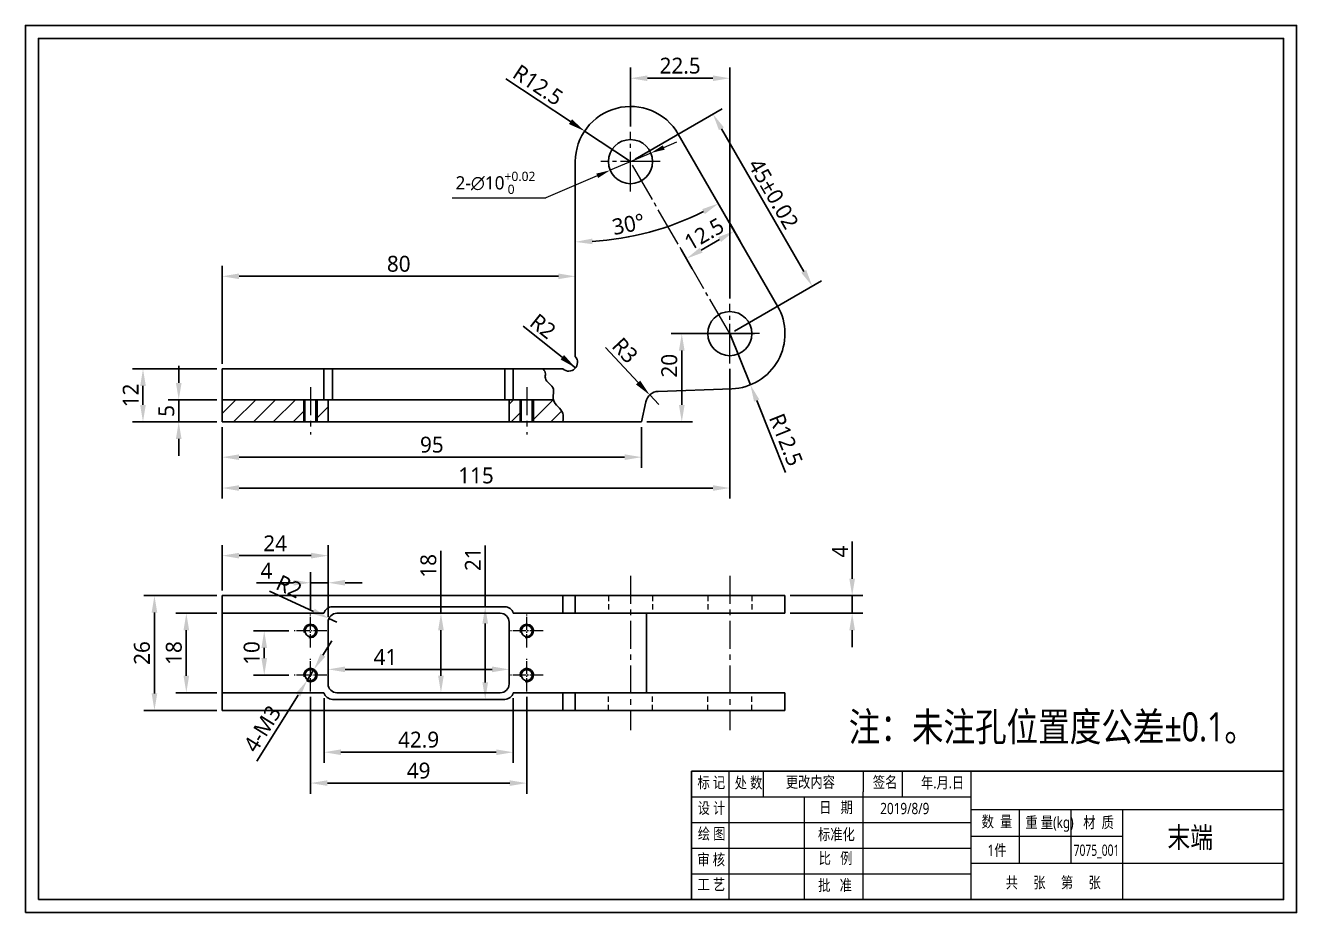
# Model space of a CAD drawing. Header units: millimetres. Extents: x -449 to 2916, y -1257 to 1632.
# Drawn here: x 2289.5 to 2577.4, y -1255.8 to -1054.8 of the extents above; entities that cross this region are included whole.
import ezdxf

# ---------------------------------------------------------------- set-up
doc = ezdxf.new("R2010")
doc.units = ezdxf.units.MM
doc.header["$PDSIZE"] = -1
for name, pattern in [('CENTERX2', [20.32, 12.7, -2.54, 2.54, -2.54]), ('DASHED', [19.05, 12.7, -6.35]), ('EB_DASHDOT', [39, 30, -3, 3, -3])]:
    doc.linetypes.add(name, pattern=pattern)
for name, color, linetype, lineweight in [('1', 5, 'Continuous', 9), ('3中心线层', 1, 'EB_DASHDOT', 0), ('细线层', 252, 'Continuous', 13)]:
    doc.layers.add(name, color=color, linetype=linetype, lineweight=lineweight)
doc.styles.add('wf', font='')
doc.styles.add('黑体', font='', dxfattribs={"width": 0.8})
doc.styles.get('wf').set_extended_font_data('Microsoft YaHei')
doc.styles.get('黑体').set_extended_font_data('Microsoft YaHei')
doc.dimstyles.new('wf1$3', dxfattribs={"dimtxt": 3, "dimasz": 3.2, "dimexe": 2, "dimexo": 1, "dimgap": 0.8, "dimtad": 1, "dimtoh": 1, "dimdec": 1, "dimdsep": 46, "dimtxsty": 'wf', "dimcen": 0, "dimclrd": 6, "dimclre": 6, "dimadec": 0, "dimazin": 0, "dimtm": 1e-09, "dimtfac": 0.7, "dimtdec": 1, "dimtmove": 0, "dimatfit": 3, "dimfxl": 0, "dimtolj": 1, "dimlwd": 13, "dimlwe": 13, "dimarcsym": 0})
doc.dimstyles.new('wf1.2', dxfattribs={"dimscale": 1.2, "dimtxt": 3, "dimasz": 3.2, "dimexe": 2, "dimexo": 1, "dimgap": 0.8, "dimtad": 1, "dimdec": 1, "dimdsep": 46, "dimtxsty": 'wf', "dimcen": 0, "dimclrd": 6, "dimclre": 6, "dimadec": 0, "dimazin": 0, "dimtm": 1e-09, "dimtfac": 0.7, "dimtdec": 1, "dimtmove": 0, "dimatfit": 3, "dimfxl": 0, "dimtolj": 1, "dimarcsym": 0})

# ---------------------------------------------------------------- blocks, each defined once
blk = doc.blocks.new('*D470')
at = {"color": 6, "lineweight": -2}
for p, q in [((2332.83, -1183.98), (2316.29, -1183.98)), ((2318.69, -1206.14), (2318.69, -1187.82)), ((2332.83, -1209.98), (2316.29, -1209.98))]:
    blk.add_line(p, q, dxfattribs=at)
at = {"color": 6}
for points in [[(2319.33, -1187.82), (2318.05, -1187.82), (2318.69, -1183.98)], [(2318.05, -1206.14), (2319.33, -1206.14), (2318.69, -1209.98)]]:
    blk.add_solid(points, dxfattribs=at)
at = {"layer": 'Defpoints', "color": 0}
for p in [(2318.69, -1183.98), (2334.03, -1183.98), (2334.03, -1209.98)]:
    blk.add_point(p, dxfattribs=at)
at = {"color": 0, "insert": (2315.87, -1196.98), "char_height": 3.6, "attachment_point": 5, "rotation": 90, "style": 'wf'}
blk.add_mtext('\\A1;26', dxfattribs=at)
blk = doc.blocks.new('*D471')
at = {"color": 6, "lineweight": -2}
for p, q in [((2324.19, -1135.79), (2324.19, -1131.95)), ((2332.83, -1139.63), (2321.79, -1139.63)), ((2324.19, -1144.63), (2324.19, -1139.63)), ((2332.83, -1144.63), (2321.79, -1144.63)), ((2324.19, -1148.47), (2324.19, -1152.31))]:
    blk.add_line(p, q, dxfattribs=at)
at = {"color": 6}
for points in [[(2323.55, -1135.79), (2324.83, -1135.79), (2324.19, -1139.63)], [(2324.83, -1148.47), (2323.55, -1148.47), (2324.19, -1144.63)]]:
    blk.add_solid(points, dxfattribs=at)
at = {"layer": 'Defpoints', "color": 0}
for p in [(2324.19, -1139.63), (2334.03, -1139.63), (2334.03, -1144.63)]:
    blk.add_point(p, dxfattribs=at)
at = {"color": 0, "insert": (2321.4, -1142.13), "char_height": 3.6, "attachment_point": 5, "rotation": 90, "style": 'wf'}
blk.add_mtext('\\A1;5', dxfattribs=at)
blk = doc.blocks.new('*D472')
at = {"color": 6, "lineweight": -2}
for p, q in [((2332.83, -1132.63), (2313.69, -1132.63)), ((2316.09, -1140.79), (2316.09, -1136.47)), ((2332.83, -1144.63), (2313.69, -1144.63))]:
    blk.add_line(p, q, dxfattribs=at)
at = {"color": 6}
for points in [[(2316.73, -1136.47), (2315.45, -1136.47), (2316.09, -1132.63)], [(2315.45, -1140.79), (2316.73, -1140.79), (2316.09, -1144.63)]]:
    blk.add_solid(points, dxfattribs=at)
at = {"layer": 'Defpoints', "color": 0}
for p in [(2316.09, -1132.63), (2334.03, -1132.63), (2334.03, -1144.63)]:
    blk.add_point(p, dxfattribs=at)
at = {"color": 0, "insert": (2313.3, -1138.63), "char_height": 3.6, "attachment_point": 5, "rotation": 90, "style": 'wf'}
blk.add_mtext('\\A1;12', dxfattribs=at)
blk = doc.blocks.new('*D473')
at = {"color": 6, "lineweight": -2}
for p, q in [((2334.03, -1131.43), (2334.03, -1109.24)), ((2414.03, -1128.6), (2414.03, -1109.24)), ((2337.87, -1111.64), (2410.19, -1111.64))]:
    blk.add_line(p, q, dxfattribs=at)
at = {"color": 6}
for points in [[(2337.87, -1111), (2337.87, -1112.28), (2334.03, -1111.64)], [(2410.19, -1112.28), (2410.19, -1111), (2414.03, -1111.64)]]:
    blk.add_solid(points, dxfattribs=at)
at = {"layer": 'Defpoints', "color": 0}
for p in [(2414.03, -1111.64), (2414.03, -1129.8), (2334.03, -1132.63)]:
    blk.add_point(p, dxfattribs=at)
at = {"color": 0, "insert": (2374.03, -1108.82), "char_height": 3.6, "attachment_point": 5, "style": 'wf'}
blk.add_mtext('\\A1;80', dxfattribs=at)
blk = doc.blocks.new('*D474')
at = {"color": 6, "lineweight": -2}
for p, q in [((2349.12, -1191.98), (2341.16, -1191.98)), ((2343.56, -1195.82), (2343.56, -1198.14)), ((2349.12, -1201.98), (2341.16, -1201.98))]:
    blk.add_line(p, q, dxfattribs=at)
at = {"color": 6}
for points in [[(2344.2, -1195.82), (2342.92, -1195.82), (2343.56, -1191.98)], [(2342.92, -1198.14), (2344.2, -1198.14), (2343.56, -1201.98)]]:
    blk.add_solid(points, dxfattribs=at)
at = {"layer": 'Defpoints', "color": 0}
for p in [(2350.32, -1191.98), (2343.56, -1201.98), (2350.32, -1201.98)]:
    blk.add_point(p, dxfattribs=at)
at = {"color": 0, "insert": (2340.73, -1196.98), "char_height": 3.6, "attachment_point": 5, "rotation": 90, "style": 'wf'}
blk.add_mtext('\\A1;10', dxfattribs=at)
blk = doc.blocks.new('*D475')
at = {"color": 6, "lineweight": -2}
for p, q in [((2354.03, -1206.9), (2354.03, -1228.85)), ((2403.03, -1206.9), (2403.03, -1228.85)), ((2357.87, -1226.45), (2399.19, -1226.45))]:
    blk.add_line(p, q, dxfattribs=at)
at = {"color": 6}
for points in [[(2357.87, -1225.81), (2357.87, -1227.09), (2354.03, -1226.45)], [(2399.19, -1227.09), (2399.19, -1225.81), (2403.03, -1226.45)]]:
    blk.add_solid(points, dxfattribs=at)
at = {"layer": 'Defpoints', "color": 0}
for p in [(2354.03, -1205.7), (2403.03, -1205.7), (2403.03, -1226.45)]:
    blk.add_point(p, dxfattribs=at)
at = {"color": 0, "insert": (2378.53, -1223.63), "char_height": 3.6, "attachment_point": 5, "style": 'wf'}
blk.add_mtext('\\A1;49', dxfattribs=at)
blk = doc.blocks.new('*D476')
at = {"color": 6, "lineweight": -2}
for p, q in [((2358.03, -1198.18), (2358.03, -1203.08)), ((2361.87, -1200.68), (2395.19, -1200.68)), ((2399.03, -1198.18), (2399.03, -1203.08))]:
    blk.add_line(p, q, dxfattribs=at)
at = {"color": 6}
for points in [[(2361.87, -1200.04), (2361.87, -1201.32), (2358.03, -1200.68)], [(2395.19, -1201.32), (2395.19, -1200.04), (2399.03, -1200.68)]]:
    blk.add_solid(points, dxfattribs=at)
at = {"layer": 'Defpoints', "color": 0}
for p in [(2358.03, -1196.98), (2399.03, -1196.98), (2399.03, -1200.68)]:
    blk.add_point(p, dxfattribs=at)
at = {"color": 0, "insert": (2371.02, -1197.88), "char_height": 3.6, "attachment_point": 5, "style": 'wf'}
blk.add_mtext('\\A1;41', dxfattribs=at)
blk = doc.blocks.new('*D477')
at = {"color": 6, "lineweight": -2}
for p, q in [((2383.59, -1187.98), (2383.59, -1173.84)), ((2379.73, -1187.98), (2385.99, -1187.98)), ((2383.59, -1202.14), (2383.59, -1191.82)), ((2379.73, -1205.98), (2385.99, -1205.98))]:
    blk.add_line(p, q, dxfattribs=at)
at = {"color": 6}
for points in [[(2384.23, -1191.82), (2382.95, -1191.82), (2383.59, -1187.98)], [(2382.95, -1202.14), (2384.23, -1202.14), (2383.59, -1205.98)]]:
    blk.add_solid(points, dxfattribs=at)
at = {"layer": 'Defpoints', "color": 0}
for p in [(2378.53, -1187.98), (2383.59, -1187.98), (2378.53, -1205.98)]:
    blk.add_point(p, dxfattribs=at)
at = {"color": 0, "insert": (2380.76, -1177.23), "char_height": 3.6, "attachment_point": 5, "rotation": 90, "style": 'wf'}
blk.add_mtext('\\A1;18', dxfattribs=at)
blk = doc.blocks.new('*D478')
at = {"color": 6, "lineweight": -2}
for p, q in [((2393.62, -1186.48), (2393.62, -1172.63)), ((2379.73, -1186.48), (2396.02, -1186.48)), ((2393.62, -1203.64), (2393.62, -1190.32)), ((2379.73, -1207.48), (2396.02, -1207.48))]:
    blk.add_line(p, q, dxfattribs=at)
at = {"color": 6}
for points in [[(2394.26, -1190.32), (2392.98, -1190.32), (2393.62, -1186.48)], [(2392.98, -1203.64), (2394.26, -1203.64), (2393.62, -1207.48)]]:
    blk.add_solid(points, dxfattribs=at)
at = {"layer": 'Defpoints', "color": 0}
for p in [(2378.53, -1186.48), (2393.62, -1186.48), (2378.53, -1207.48)]:
    blk.add_point(p, dxfattribs=at)
at = {"color": 0, "insert": (2390.82, -1175.73), "char_height": 3.6, "attachment_point": 5, "rotation": 90, "style": 'wf'}
blk.add_mtext('\\A1;21', dxfattribs=at)
blk = doc.blocks.new('*D479')
at = {"color": 6, "lineweight": -2}
for p, q in [((2357.1, -1207.18), (2357.1, -1221.86)), ((2399.97, -1207.18), (2399.97, -1221.86)), ((2360.94, -1219.46), (2396.13, -1219.46))]:
    blk.add_line(p, q, dxfattribs=at)
at = {"color": 6}
for points in [[(2360.94, -1218.82), (2360.94, -1220.1), (2357.1, -1219.46)], [(2396.13, -1220.1), (2396.13, -1218.82), (2399.97, -1219.46)]]:
    blk.add_solid(points, dxfattribs=at)
at = {"layer": 'Defpoints', "color": 0}
for p in [(2357.1, -1205.98), (2399.97, -1205.98), (2399.97, -1219.46)]:
    blk.add_point(p, dxfattribs=at)
at = {"color": 0, "insert": (2378.53, -1216.63), "char_height": 3.6, "attachment_point": 5, "style": 'wf'}
blk.add_mtext('\\A1;42.9', dxfattribs=at)
blk = doc.blocks.new('*D480')
at = {"color": 6, "lineweight": -2}
for p, q in [((2332.83, -1187.98), (2323.51, -1187.98)), ((2325.91, -1191.82), (2325.91, -1202.14)), ((2332.83, -1205.98), (2323.51, -1205.98))]:
    blk.add_line(p, q, dxfattribs=at)
at = {"color": 6}
for points in [[(2326.55, -1191.82), (2325.27, -1191.82), (2325.91, -1187.98)], [(2325.27, -1202.14), (2326.55, -1202.14), (2325.91, -1205.98)]]:
    blk.add_solid(points, dxfattribs=at)
at = {"layer": 'Defpoints', "color": 0}
for p in [(2334.03, -1187.98), (2325.91, -1205.98), (2334.03, -1205.98)]:
    blk.add_point(p, dxfattribs=at)
at = {"color": 0, "insert": (2323.09, -1196.98), "char_height": 3.6, "attachment_point": 5, "rotation": 90, "style": 'wf'}
blk.add_mtext('\\A1;18', dxfattribs=at)
blk = doc.blocks.new('*D481')
at = {"color": 6, "lineweight": -2}
for p, q in [((2449.03, -1132.58), (2449.03, -1162)), ((2334.03, -1145.83), (2334.03, -1162)), ((2337.87, -1159.6), (2445.19, -1159.6))]:
    blk.add_line(p, q, dxfattribs=at)
at = {"color": 6}
for points in [[(2337.87, -1158.96), (2337.87, -1160.24), (2334.03, -1159.6)], [(2445.19, -1160.24), (2445.19, -1158.96), (2449.03, -1159.6)]]:
    blk.add_solid(points, dxfattribs=at)
at = {"layer": 'Defpoints', "color": 0}
for p in [(2449.03, -1131.38), (2334.03, -1144.63), (2449.03, -1159.6)]:
    blk.add_point(p, dxfattribs=at)
at = {"color": 0, "insert": (2391.53, -1156.77), "char_height": 3.6, "attachment_point": 5, "style": 'wf'}
blk.add_mtext('\\A1;115', dxfattribs=at)
blk = doc.blocks.new('*D482')
at = {"color": 6, "lineweight": -2}
for p, q in [((2454.59, -1124.63), (2435.75, -1124.63)), ((2438.15, -1140.79), (2438.15, -1128.47)), ((2430.23, -1144.63), (2440.55, -1144.63))]:
    blk.add_line(p, q, dxfattribs=at)
at = {"color": 6}
for points in [[(2438.79, -1128.47), (2437.51, -1128.47), (2438.15, -1124.63)], [(2437.51, -1140.79), (2438.79, -1140.79), (2438.15, -1144.63)]]:
    blk.add_solid(points, dxfattribs=at)
at = {"layer": 'Defpoints', "color": 0}
for p in [(2438.15, -1124.63), (2455.79, -1124.63), (2429.03, -1144.63)]:
    blk.add_point(p, dxfattribs=at)
at = {"color": 0, "insert": (2435.33, -1131.89), "char_height": 3.6, "attachment_point": 5, "rotation": 90, "style": 'wf'}
blk.add_mtext('\\A1;20', dxfattribs=at)
blk = doc.blocks.new('*D483')
at = {"color": 6, "lineweight": -2}
for p, q in [((2427.57, -1085.06), (2447.28, -1073.68)), ((2465.79, -1110.52), (2447.13, -1078.2)), ((2450.07, -1124.03), (2469.78, -1112.65))]:
    blk.add_line(p, q, dxfattribs=at)
at = {"color": 6}
for points in [[(2447.68, -1077.88), (2446.57, -1078.52), (2445.21, -1074.88)], [(2465.23, -1110.84), (2466.34, -1110.2), (2467.71, -1113.85)]]:
    blk.add_solid(points, dxfattribs=at)
at = {"layer": 'Defpoints', "color": 0}
for p in [(2445.21, -1074.88), (2426.53, -1085.66), (2449.03, -1124.63)]:
    blk.add_point(p, dxfattribs=at)
at = {"color": 0, "insert": (2458.9, -1092.95), "char_height": 3.6, "attachment_point": 5, "rotation": 300, "style": 'wf'}
blk.add_mtext('\\A1;45%%P0.02', dxfattribs=at)
blk = doc.blocks.new('*D484')
at = {"color": 6, "lineweight": -2}
for p, q in [((2451.37, -1103.67), (2448.85, -1099.3)), ((2440.54, -1109.92), (2438.02, -1105.55)), ((2442.55, -1105.71), (2446.72, -1103.3))]:
    blk.add_line(p, q, dxfattribs=at)
at = {"color": 6}
for points in [[(2447.04, -1103.86), (2446.4, -1102.75), (2450.05, -1101.38)], [(2442.23, -1105.16), (2442.87, -1106.27), (2439.22, -1107.63)]]:
    blk.add_solid(points, dxfattribs=at)
at = {"layer": 'Defpoints', "color": 0}
for p in [(2450.05, -1101.38), (2451.97, -1104.7), (2441.14, -1110.95)]:
    blk.add_point(p, dxfattribs=at)
at = {"color": 0, "insert": (2443.22, -1102.06), "char_height": 3.6, "attachment_point": 5, "rotation": 30, "style": 'wf'}
blk.add_mtext('\\A1;12.5', dxfattribs=at)
blk = doc.blocks.new('*D485')
at = {"color": 6, "lineweight": -2}
blk.add_arc((2414.03, -1039), 64.83, 273.394, 296.606, dxfattribs=at)
at = {"color": 6}
for points in [[(2443.37, -1097.54), (2442.77, -1096.41), (2446.45, -1095.15)], [(2417.85, -1103.09), (2417.89, -1104.36), (2414.03, -1103.84)]]:
    blk.add_solid(points, dxfattribs=at)
at = {"layer": 'Defpoints', "color": 0}
for p in [(2437.36, -1079.41), (2414.03, -1085.66), (2436.21, -1099.93), (2459.86, -1118.38), (2414.03, -1129.8)]:
    blk.add_point(p, dxfattribs=at)
at = {"color": 0, "insert": (2426.06, -1099.84), "char_height": 3.6, "attachment_point": 5, "rotation": 11.184, "style": 'wf'}
blk.add_mtext('\\A1;30%%d', dxfattribs=at)
blk = doc.blocks.new('*D486')
at = {"color": 6, "lineweight": -2}
for p, q in [((2398.29, -1066.87), (2412.93, -1076.6)), ((2426.53, -1085.66), (2416.13, -1078.73))]:
    blk.add_line(p, q, dxfattribs=at)
at = {"color": 6}
blk.add_solid([(2412.58, -1077.14), (2413.29, -1076.07), (2416.13, -1078.73)], dxfattribs=at)
at = {"layer": 'Defpoints', "color": 0}
for p in [(2416.13, -1078.73), (2426.53, -1085.66)]:
    blk.add_point(p, dxfattribs=at)
at = {"color": 0, "insert": (2405.58, -1068.31), "char_height": 3.6, "attachment_point": 5, "rotation": 326.3618, "style": 'wf'}
blk.add_mtext('\\A1;R12.5', dxfattribs=at)
blk = doc.blocks.new('*D489')
at = {"color": 6, "lineweight": -2}
for p, q in [((2356.86, -1197.45), (2358.89, -1194.19)), ((2354.83, -1200.71), (2353.24, -1203.25)), ((2341.87, -1221.5), (2351.21, -1206.51))]:
    blk.add_line(p, q, dxfattribs=at)
blk.add_arc((2354.03, -1201.98), 1.5, 238.0739, 255, dxfattribs=at)
at = {"color": 6}
for points in [[(2356.32, -1197.11), (2357.4, -1197.79), (2354.83, -1200.71)], [(2351.75, -1206.85), (2350.67, -1206.17), (2353.24, -1203.25)]]:
    blk.add_solid(points, dxfattribs=at)
at = {"layer": 'Defpoints', "color": 0}
for p in [(2354.83, -1200.71), (2353.24, -1203.25)]:
    blk.add_point(p, dxfattribs=at)
at = {"color": 0, "insert": (2343.13, -1214.14), "char_height": 3.6, "attachment_point": 5, "rotation": 58.0739, "style": 'wf'}
blk.add_mtext('\\A1;4-M3', dxfattribs=at)
blk = doc.blocks.new('*D490')
at = {"color": 6, "lineweight": -2}
for p, q in [((2449.03, -1124.63), (2453.7, -1136.23)), ((2461.68, -1156.1), (2455.13, -1139.79))]:
    blk.add_line(p, q, dxfattribs=at)
at = {"color": 6}
blk.add_solid([(2455.72, -1139.55), (2454.53, -1140.03), (2453.7, -1136.23)], dxfattribs=at)
at = {"layer": 'Defpoints', "color": 0}
for p in [(2449.03, -1124.63), (2453.7, -1136.23)]:
    blk.add_point(p, dxfattribs=at)
at = {"color": 0, "insert": (2461.75, -1148.67), "char_height": 3.6, "attachment_point": 5, "rotation": 291.8912, "style": 'wf'}
blk.add_mtext('\\A1;R12.5', dxfattribs=at)
blk = doc.blocks.new('*D491')
at = {"color": 6, "lineweight": -2}
for p, q in [((2426.53, -1077.7), (2426.53, -1064.36)), ((2449.03, -1116.67), (2449.03, -1064.36)), ((2445.19, -1066.76), (2430.37, -1066.76))]:
    blk.add_line(p, q, dxfattribs=at)
at = {"color": 6}
for points in [[(2430.37, -1066.12), (2430.37, -1067.4), (2426.53, -1066.76)], [(2445.19, -1067.4), (2445.19, -1066.12), (2449.03, -1066.76)]]:
    blk.add_solid(points, dxfattribs=at)
at = {"layer": 'Defpoints', "color": 0}
for p in [(2426.53, -1066.76), (2426.53, -1078.9), (2449.03, -1117.87)]:
    blk.add_point(p, dxfattribs=at)
at = {"color": 0, "insert": (2437.78, -1063.94), "char_height": 3.6, "attachment_point": 5, "style": 'wf'}
blk.add_mtext('\\A1;22.5', dxfattribs=at)
blk = doc.blocks.new('*D492')
at = {"color": 6, "lineweight": -2}
blk.add_line((2414.1, -1132.37), (2402.2, -1122.93), dxfattribs=at)
at = {"color": 6}
blk.add_solid([(2410.7, -1130.48), (2411.49, -1129.48), (2414.1, -1132.37)], dxfattribs=at)
at = {"layer": 'Defpoints', "color": 0}
for p in [(2412.53, -1131.13), (2414.1, -1132.37)]:
    blk.add_point(p, dxfattribs=at)
at = {"color": 0, "insert": (2406.71, -1122.95), "char_height": 3.6, "attachment_point": 5, "rotation": 321.5881, "style": 'wf'}
blk.add_mtext('\\A1;R2', dxfattribs=at)
blk = doc.blocks.new('*D493')
at = {"color": 6, "lineweight": -2}
for p, q in [((2420.84, -1127.8), (2428.26, -1135.71)), ((2432.94, -1140.7), (2430.88, -1138.51))]:
    blk.add_line(p, q, dxfattribs=at)
at = {"color": 6}
blk.add_solid([(2427.79, -1136.15), (2428.72, -1135.27), (2430.88, -1138.51)], dxfattribs=at)
at = {"layer": 'Defpoints', "color": 0}
for p in [(2430.88, -1138.51), (2432.94, -1140.7)]:
    blk.add_point(p, dxfattribs=at)
at = {"color": 0, "insert": (2425.29, -1128.43), "char_height": 3.6, "attachment_point": 5, "rotation": 313.1609, "style": 'wf'}
blk.add_mtext('\\A1;R3', dxfattribs=at)
blk = doc.blocks.new('*D494')
at = {"color": 6, "lineweight": -2}
for p, q in [((2476.75, -1180.14), (2476.75, -1171.72)), ((2462.73, -1183.98), (2479.15, -1183.98)), ((2476.75, -1187.98), (2476.75, -1183.98)), ((2462.73, -1187.98), (2479.15, -1187.98)), ((2476.75, -1191.82), (2476.75, -1195.66))]:
    blk.add_line(p, q, dxfattribs=at)
at = {"color": 6}
for points in [[(2476.11, -1180.14), (2477.39, -1180.14), (2476.75, -1183.98)], [(2477.39, -1191.82), (2476.11, -1191.82), (2476.75, -1187.98)]]:
    blk.add_solid(points, dxfattribs=at)
at = {"layer": 'Defpoints', "color": 0}
for p in [(2461.53, -1183.98), (2476.75, -1183.98), (2461.53, -1187.98)]:
    blk.add_point(p, dxfattribs=at)
at = {"color": 0, "insert": (2473.99, -1174.01), "char_height": 3.6, "attachment_point": 5, "rotation": 90, "style": 'wf'}
blk.add_mtext('\\A1;4', dxfattribs=at)
blk = doc.blocks.new('*D495')
at = {"color": 6, "lineweight": -2}
for p, q in [((2334.03, -1145.83), (2334.03, -1155.01)), ((2429.03, -1145.83), (2429.03, -1155.01)), ((2337.87, -1152.61), (2425.19, -1152.61))]:
    blk.add_line(p, q, dxfattribs=at)
at = {"color": 6}
for points in [[(2337.87, -1151.97), (2337.87, -1153.25), (2334.03, -1152.61)], [(2425.19, -1153.25), (2425.19, -1151.97), (2429.03, -1152.61)]]:
    blk.add_solid(points, dxfattribs=at)
at = {"layer": 'Defpoints', "color": 0}
for p in [(2334.03, -1144.63), (2429.03, -1144.63), (2429.03, -1152.61)]:
    blk.add_point(p, dxfattribs=at)
at = {"color": 0, "insert": (2381.53, -1149.79), "char_height": 3.6, "attachment_point": 5, "style": 'wf'}
blk.add_mtext('\\A1;95', dxfattribs=at)
blk = doc.blocks.new('*D496')
at = {"color": 6, "lineweight": -2}
for p, q in [((2334.03, -1182.78), (2334.03, -1172.52)), ((2358.03, -1188.78), (2358.03, -1172.52)), ((2354.19, -1174.92), (2337.87, -1174.92))]:
    blk.add_line(p, q, dxfattribs=at)
at = {"color": 6}
for points in [[(2337.87, -1174.28), (2337.87, -1175.56), (2334.03, -1174.92)], [(2354.19, -1175.56), (2354.19, -1174.28), (2358.03, -1174.92)]]:
    blk.add_solid(points, dxfattribs=at)
at = {"layer": 'Defpoints', "color": 0}
for p in [(2334.03, -1174.92), (2334.03, -1183.98), (2358.03, -1189.98)]:
    blk.add_point(p, dxfattribs=at)
at = {"color": 0, "insert": (2346.03, -1172.13), "char_height": 3.6, "attachment_point": 5, "style": 'wf'}
blk.add_mtext('\\A1;24', dxfattribs=at)
blk = doc.blocks.new('*D497')
at = {"color": 6, "lineweight": -2}
for p, q in [((2344.79, -1182.96), (2354.73, -1187.54)), ((2360.03, -1189.98), (2358.22, -1189.14))]:
    blk.add_line(p, q, dxfattribs=at)
at = {"color": 6}
blk.add_solid([(2354.46, -1188.12), (2355, -1186.95), (2358.22, -1189.14)], dxfattribs=at)
at = {"layer": 'Defpoints', "color": 0}
for p in [(2358.22, -1189.14), (2360.03, -1189.98)]:
    blk.add_point(p, dxfattribs=at)
at = {"color": 0, "insert": (2349.19, -1181.91), "char_height": 3.6, "attachment_point": 5, "rotation": 335.2602, "style": 'wf'}
blk.add_mtext('\\A1;R2', dxfattribs=at)
blk = doc.blocks.new('*D498')
at = {"color": 6, "lineweight": -2}
for p, q in [((2354.03, -1187.06), (2354.03, -1178.66)), ((2358.03, -1188.78), (2358.03, -1178.66)), ((2350.19, -1181.06), (2341.77, -1181.06)), ((2358.03, -1181.06), (2354.03, -1181.06)), ((2361.87, -1181.06), (2365.71, -1181.06))]:
    blk.add_line(p, q, dxfattribs=at)
at = {"color": 6}
for points in [[(2350.19, -1181.7), (2350.19, -1180.42), (2354.03, -1181.06)], [(2361.87, -1180.42), (2361.87, -1181.7), (2358.03, -1181.06)]]:
    blk.add_solid(points, dxfattribs=at)
at = {"layer": 'Defpoints', "color": 0}
for p in [(2354.03, -1181.06), (2354.03, -1188.26), (2358.03, -1189.98)]:
    blk.add_point(p, dxfattribs=at)
at = {"color": 0, "insert": (2344.06, -1178.3), "char_height": 3.6, "attachment_point": 5, "style": 'wf'}
blk.add_mtext('\\A1;4', dxfattribs=at)
blk = doc.blocks.new('*D499')
at = {"color": 6, "lineweight": 13}
for p, q in [((2434.08, -1082.45), (2437.03, -1081.19)), ((2431.14, -1083.7), (2421.93, -1087.61)), ((2418.99, -1088.87), (2407.34, -1093.82)), ((2386.13, -1093.82), (2407.34, -1093.82))]:
    blk.add_line(p, q, dxfattribs=at)
at = {"color": 6}
for points in [[(2433.87, -1081.95), (2434.29, -1082.94), (2431.14, -1083.7)], [(2419.2, -1089.36), (2418.78, -1088.37), (2421.93, -1087.61)]]:
    blk.add_solid(points, dxfattribs=at)
at = {"layer": 'Defpoints', "color": 0}
for p in [(2431.14, -1083.7), (2421.93, -1087.61)]:
    blk.add_point(p, dxfattribs=at)
at = {"color": 0, "insert": (2395.94, -1090.46), "char_height": 3, "attachment_point": 5, "style": 'wf'}
blk.add_mtext('\\A1;2-∅10{\\H0.7x;\\S+0.02^  0;}', dxfattribs=at)

msp = doc.modelspace()

# ---------------------------------------------------------------- hatches: boundary and pattern name
at = {"layer": '1'}
h = msp.add_hatch(dxfattribs=at)
h.set_pattern_fill('ANSI31', color=256, style=0)
h.set_pattern_definition([(45, (-491.7164, -331.4748), (-2.245064, 2.245064), [])])
h.paths.add_polyline_path([(2334.035, -1139.626), (2334.035, -1144.626), (2352.535, -1144.626), (2352.535, -1139.626)])
h.paths.add_polyline_path([(2358.035, -1139.626), (2357.098, -1139.626), (2355.535, -1139.626), (2355.535, -1144.626), (2358.035, -1144.626)])
h.paths.add_polyline_path([(2399.035, -1144.626), (2401.535, -1144.626), (2401.535, -1139.626), (2399.971, -1139.626), (2399.035, -1139.626)])
edge = h.paths.add_edge_path()
edge.add_line((2404.535, -1144.626), (2411.174, -1144.626))
edge.add_spline(control_points=[(2411.174, -1144.626), (2411.274, -1143.94), (2411.562, -1141.963), (2409.366, -1140.763), (2409.066, -1139.626)], knot_values=[9.4692778, 9.4692778, 9.4692778, 9.4692778, 11.4349098, 15.1297933, 15.1297933, 15.1297933, 15.1297933], degree=3, periodic=0)
edge.add_line((2409.066, -1139.626), (2404.535, -1139.626))
edge.add_line((2404.535, -1139.626), (2404.535, -1144.626))

# ---------------------------------------------------------------- linework, layer by layer
for p, q in [((2459.86, -1118.376), (2437.36, -1079.405)), ((2414.035, -1085.655), (2414.035, -1129.803)), ((2334.035, -1132.626), (2334.035, -1144.626)), ((2411.212, -1132.626), (2334.035, -1132.626)), ((2357.098, -1132.626), (2357.098, -1139.626)), ((2359.035, -1139.626), (2359.035, -1132.626)), ((2398.035, -1139.626), (2398.035, -1132.626)), ((2399.971, -1139.626), (2399.971, -1132.626)), ((2432.832, -1137.7), (2449.471, -1137.119)), ((2334.035, -1139.626), (2357.098, -1139.626)), ((2352.535, -1139.626), (2352.535, -1144.626)), ((2352.535, -1139.626), (2352.535, -1144.626)), ((2352.785, -1139.626), (2352.785, -1144.626)), ((2355.285, -1144.626), (2355.285, -1139.626)), ((2355.535, -1139.626), (2355.535, -1144.626)), ((2355.535, -1139.626), (2355.535, -1144.626)), ((2357.098, -1139.626), (2359.035, -1139.626)), ((2358.035, -1144.626), (2358.035, -1139.626)), ((2359.035, -1139.626), (2398.035, -1139.626)), ((2398.035, -1139.626), (2399.971, -1139.626)), ((2399.035, -1144.626), (2399.035, -1139.626)), ((2399.971, -1139.626), (2409.066, -1139.626)), ((2401.535, -1139.626), (2401.535, -1144.626)), ((2401.535, -1139.626), (2401.535, -1144.626)), ((2401.785, -1139.626), (2401.785, -1144.626)), ((2404.285, -1144.626), (2404.285, -1139.626)), ((2404.535, -1139.626), (2404.535, -1144.626)), ((2404.535, -1139.626), (2404.535, -1144.626)), ((2429.035, -1144.626), (2430.002, -1140.074)), ((2334.035, -1144.626), (2429.035, -1144.626)), ((2334.035, -1187.98), (2334.035, -1183.98)), ((2411.212, -1183.98), (2334.035, -1183.98)), ((2411.212, -1187.98), (2411.212, -1183.98)), ((2414.035, -1183.98), (2411.212, -1183.98)), ((2461.535, -1183.98), (2414.035, -1183.98)), ((2414.035, -1187.98), (2414.035, -1183.98)), ((2461.535, -1187.98), (2461.535, -1183.98)), ((2334.035, -1187.98), (2357.098, -1187.98)), ((2334.035, -1187.98), (2334.035, -1205.98)), ((2398.035, -1186.48), (2359.035, -1186.48)), ((2360.035, -1187.98), (2397.035, -1187.98)), ((2399.971, -1187.98), (2411.212, -1187.98)), ((2411.212, -1187.98), (2414.035, -1187.98)), ((2414.035, -1187.98), (2461.535, -1187.98)), ((2430.135, -1205.98), (2430.135, -1187.98)), ((2358.035, -1189.98), (2358.035, -1203.98)), ((2399.035, -1203.98), (2399.035, -1189.98)), ((2357.098, -1205.98), (2334.035, -1205.98)), ((2334.035, -1209.98), (2334.035, -1205.98)), ((2397.035, -1205.98), (2360.035, -1205.98)), ((2411.212, -1205.98), (2399.971, -1205.98)), ((2411.212, -1209.98), (2411.212, -1205.98)), ((2414.035, -1205.98), (2411.212, -1205.98)), ((2414.035, -1209.98), (2414.035, -1205.98)), ((2461.535, -1205.98), (2414.035, -1205.98)), ((2461.535, -1209.98), (2461.535, -1205.98)), ((2359.035, -1207.48), (2398.035, -1207.48)), ((2411.212, -1209.98), (2334.035, -1209.98)), ((2414.035, -1209.98), (2411.212, -1209.98)), ((2461.535, -1209.98), (2414.035, -1209.98))]:
    msp.add_line(p, q)
at = {"color": 1, "linetype": 'CENTERX2', "lineweight": 0, "ltscale": 0.5}
for p, q in [((2354.035, -1136.768), (2354.035, -1147.485)), ((2403.035, -1136.768), (2403.035, -1147.485)), ((2426.535, -1179.506), (2426.535, -1214.454)), ((2449.035, -1179.506), (2449.035, -1214.454))]:
    msp.add_line(p, q, dxfattribs=at)
at = {"color": 0, "linetype": 'ByBlock', "lineweight": 20}
for p, q in [((2448.783, -1223.757), (2448.783, -1252.827)), ((2456.571, -1223.757), (2456.571, -1229.571)), ((2479.228, -1223.757), (2479.228, -1228.45)), ((2488.129, -1229.571), (2488.129, -1223.757)), ((2503.705, -1252.827), (2503.705, -1223.757)), ((2465.878, -1229.571), (2465.878, -1252.827)), ((2479.228, -1252.827), (2479.228, -1228.45)), ((2574.472, -1232.478), (2503.705, -1232.478)), ((2514.563, -1232.478), (2514.563, -1244.687)), ((2526.288, -1232.478), (2526.288, -1244.687)), ((2538.094, -1252.827), (2538.094, -1232.478)), ((2538.094, -1238.582), (2503.705, -1238.582)), ((2574.472, -1244.687), (2503.705, -1244.687))]:
    msp.add_line(p, q, dxfattribs=at)
at = {"color": 0, "linetype": 'ByBlock', "lineweight": 25}
for points in [[(2289.459, -1255.784), (2289.459, -1054.796), (2577.429, -1054.796), (2577.429, -1255.784)], [(2292.416, -1252.827), (2292.416, -1057.754), (2574.472, -1057.754), (2574.472, -1252.827)]]:
    msp.add_lwpolyline(points, close=True, dxfattribs=at)
for centre, radius in [((2426.535, -1085.655), 5), ((2449.035, -1124.626), 5), ((2354.035, -1191.98), 1.25), ((2403.035, -1191.98), 1.25), ((2354.035, -1201.98), 1.25), ((2403.035, -1201.98), 1.25)]:
    msp.add_circle(centre, radius)
for centre, radius, start, end in [((2426.535, -1085.655), 12.5, 30, 180), ((2449.035, -1124.626), 12.5, 272, 30), ((2412.535, -1131.126), 2, 228.59038, 41.40962), ((2432.937, -1140.698), 3, 92, 168), ((2359.035, -1188.48), 2, 90, 165.52249), ((2360.035, -1189.98), 2, 90, 180), ((2397.035, -1189.98), 2, 0, 90), ((2398.035, -1188.48), 2, 14.47751, 90), ((2354.035, -1191.98), 1.5, 255, 195), ((2403.035, -1191.98), 1.5, 255, 195), ((2354.035, -1201.98), 1.5, 255, 195), ((2403.035, -1201.98), 1.5, 255, 195), ((2359.035, -1205.48), 2, 194.47751, 270), ((2360.035, -1203.98), 2, 180, 270), ((2397.035, -1203.98), 2, 270, 0), ((2398.035, -1205.48), 2, 270, 345.52249)]:
    msp.add_arc(centre, radius, start, end)
msp.add_open_spline([(2406.736, -1132.626), (2407.026, -1132.955), (2407.362, -1133.582), (2407.078, -1134.973), (2408.159, -1135.969), (2409.204, -1136.971), (2409.047, -1138.326), (2408.797, -1140.453), (2411.562, -1141.963), (2411.274, -1143.94), (2411.174, -1144.626)], degree=3, knots=[1.6818046, 1.6818046, 1.6818046, 1.6818046, 2.9886958, 3.9383818, 5.5662121, 7.0119862, 8.0029609, 9.4692778, 13.1641614, 15.1297933, 15.1297933, 15.1297933, 15.1297933])
at = {"layer": '3中心线层', "ltscale": 0.3}
for p, q in [((2426.535, -1092.407), (2426.535, -1078.904)), ((2433.286, -1085.655), (2419.783, -1085.655)), ((2449.035, -1124.626), (2426.535, -1085.655)), ((2449.035, -1131.378), (2449.035, -1117.875)), ((2455.786, -1124.626), (2442.283, -1124.626))]:
    msp.add_line(p, q, dxfattribs=at)
at = {"layer": '3中心线层', "ltscale": 0.1}
for p, q in [((2354.035, -1195.7), (2354.035, -1188.26)), ((2403.035, -1195.7), (2403.035, -1188.26)), ((2357.755, -1191.98), (2350.315, -1191.98)), ((2406.755, -1191.98), (2399.315, -1191.98)), ((2354.035, -1205.7), (2354.035, -1198.26)), ((2403.035, -1205.7), (2403.035, -1198.26)), ((2357.755, -1201.98), (2350.315, -1201.98)), ((2406.755, -1201.98), (2399.315, -1201.98))]:
    msp.add_line(p, q, dxfattribs=at)
at = {"layer": '细线层', "color": 252, "linetype": 'DASHED', "ltscale": 0.1}
for p, q in [((2421.535, -1183.98), (2421.535, -1187.98)), ((2431.535, -1183.98), (2431.535, -1187.98)), ((2444.035, -1183.98), (2444.035, -1187.98)), ((2454.035, -1183.98), (2454.035, -1187.98)), ((2421.535, -1209.98), (2421.535, -1205.98)), ((2431.535, -1209.98), (2431.535, -1205.98)), ((2444.035, -1209.98), (2444.035, -1205.98)), ((2454.035, -1209.98), (2454.035, -1205.98))]:
    msp.add_line(p, q, dxfattribs=at)
at = {"layer": '细线层', "color": 0, "linetype": 'ByBlock', "lineweight": 20, "ltscale": 0.5}
for p, q in [((2440.384, -1229.571), (2503.705, -1229.571)), ((2440.384, -1235.385), (2503.705, -1235.385)), ((2440.384, -1241.199), (2503.705, -1241.199)), ((2440.384, -1247.013), (2503.705, -1247.013))]:
    msp.add_line(p, q, dxfattribs=at)
at = {"layer": '细线层', "color": 0, "linetype": 'ByBlock', "lineweight": 25, "ltscale": 0.5}
msp.add_lwpolyline([(2440.384, -1223.757), (2574.472, -1223.757), (2574.472, -1252.827), (2440.384, -1252.827)], close=True, dxfattribs=at)

# ---------------------------------------------------------------- texts
at = {"linetype": 'ByBlock', "lineweight": 25, "attachment_point": 1, "style": '黑体'}
for s, insert, char_height, width in [('注：未注孔位置度公差%%P0.1。', (2475.974, -1210.422), 6.5555, 107.51211), ('末端', (2548.164, -1236.372), 4.7458, 25.50234)]:
    msp.add_mtext(s, dxfattribs=dict(at, insert=insert, char_height=char_height, width=width))
at = {"width": 67.95747, "attachment_point": 1, "style": '黑体'}
for s, insert, char_height in [('标 记', (2441.707, -1225.029), 2.5553), ('处 数', (2450.135, -1225.089), 2.5553), ('更改内容', (2461.708, -1224.932), 2.5553), ('{\\Q0;签名}', (2481.428, -1224.95), 2.5553), ('{\\Q0;年.月.日}', (2492.344, -1225.075), 2.55532), ('设 计', (2441.747, -1230.829), 2.5553), ('日   期', (2469.258, -1230.653), 2.5553), (' 2019/8/9', (2482.417, -1230.927), 2.5553), ('数  量', (2506.072, -1233.898), 2.5553), ('重 量(kg)', (2516.004, -1234.073), 2.5553), ('材  质', (2529.086, -1234.073), 2.5553), ('绘 图', (2441.789, -1236.631), 2.5553), ('{\\Q0;标准化}', (2469.007, -1236.787), 2.5553), ('审 核', (2441.682, -1242.505), 2.5553), ('比   例', (2469.156, -1242.196), 2.5553), ('工 艺', (2441.717, -1248.139), 2.5553), ('批   准', (2469.047, -1248.317), 2.5553), ('共     张     第     张', (2511.536, -1247.698), 2.55532)]:
    msp.add_mtext(s, dxfattribs=dict(at, insert=insert, char_height=char_height))
at = {"linetype": 'ByBlock', "insert": (2507.426, -1240.389), "char_height": 2.5553, "width": 7.20067, "attachment_point": 1, "style": '黑体'}
msp.add_mtext('1件', dxfattribs=at)
at = {"style": '黑体', "width": 0.7}
msp.add_attdef('7075_001', (2526.925, -1242.932), '', height=2.555, dxfattribs=at)

# ---------------------------------------------------------------- dimensions: what is measured, and where the dimension line sits
for base, p1, p2, picture, middle in [((2426.535, -1066.762), (2449.035, -1117.875), (2426.535, -1078.904), '*D491', (2437.785, -1063.941)), ((2414.035, -1111.641), (2334.035, -1132.626), (2414.035, -1129.803), '*D473', (2374.035, -1108.821)), ((2449.035, -1159.604), (2334.035, -1144.626), (2449.035, -1131.378), '*D481', (2391.535, -1156.773)), ((2429.035, -1152.614), (2334.035, -1144.626), (2429.035, -1144.626), '*D495', (2381.535, -1149.793)), ((2334.035, -1174.922), (2358.035, -1189.98), (2334.035, -1183.98), '*D496', (2346.035, -1172.132)), ((2354.035, -1181.058), (2358.035, -1189.98), (2354.035, -1188.26), '*D498', (2344.064, -1178.298)), ((2403.035, -1226.451), (2354.035, -1205.7), (2403.035, -1205.7), '*D475', (2378.535, -1223.631)), ((2399.971, -1219.455), (2357.098, -1205.98), (2399.971, -1205.98), '*D479', (2378.535, -1216.635))]:
    dim = msp.add_linear_dim(base=base, p1=p1, p2=p2, dimstyle='wf1.2')
    dim.commit()
    dim.dimension.update_dxf_attribs({"geometry": picture, "text_midpoint": middle})
for center, mpoint, picture, middle in [((2426.535, -1085.655), (2416.128, -1078.731), '*D486', (2405.582, -1068.314)), ((2432.937, -1140.698), (2430.885, -1138.51), '*D493', (2425.294, -1128.425)), ((2449.035, -1124.626), (2453.695, -1136.225), '*D490', (2461.747, -1148.671)), ((2360.035, -1189.98), (2358.218, -1189.143), '*D497', (2349.186, -1181.909))]:
    dim = msp.add_radius_dim(center=center, mpoint=mpoint, dimstyle='wf1.2')
    dim.commit()
    dim.dimension.update_dxf_attribs({"geometry": picture, "text_midpoint": middle})
dim = msp.add_aligned_dim(p1=(2449.035, -1124.626), p2=(2426.535, -1085.655), distance=-21.56, text='<>%%P0.02', dimstyle='wf1.2')
dim.commit()
dim.dimension.update_dxf_attribs({"geometry": '*D483', "text_midpoint": (2458.9, -1092.95)})
dim = msp.add_angular_dim_2l(base=(2436.209, -1099.929), line1=((2459.86, -1118.376), (2437.36, -1079.405)), line2=((2414.035, -1085.655), (2414.035, -1129.803)), dimstyle='wf1.2')
dim.commit()
dim.dimension.update_dxf_attribs({"geometry": '*D485', "text_midpoint": (2426.61, -1102.607), "dimtype": 162})
dim = msp.add_diameter_dim_2p(p1=(2431.136, -1083.698), p2=(2421.934, -1087.613), text='2-<>{\\H0.7x;\\S+0.02^  0;}', dimstyle='wf1$3')
dim.commit()
dim.dimension.update_dxf_attribs({"geometry": '*D499', "text_midpoint": (2395.938, -1093.822), "dimtype": 163})
dim = msp.add_aligned_dim(p1=(2441.141, -1110.954), p2=(2451.967, -1104.704), distance=3.836, dimstyle='wf1.2')
dim.commit()
dim.dimension.update_dxf_attribs({"geometry": '*D484', "text_midpoint": (2443.221, -1102.056)})
dim = msp.add_radius_dim(center=(2412.535, -1131.126), mpoint=(2414.102, -1132.369), dimstyle='wf1.2')
dim.commit()
dim.dimension.update_dxf_attribs({"geometry": '*D492', "text_midpoint": (2404.981, -1125.137), "dimtype": 164})
for base, p1, p2, picture, middle in [((2438.149, -1124.626), (2429.035, -1144.626), (2455.786, -1124.626), '*D482', (2438.149, -1131.892)), ((2383.593, -1187.98), (2378.535, -1205.98), (2378.535, -1187.98), '*D477', (2383.593, -1177.23)), ((2393.617, -1186.48), (2378.535, -1207.48), (2378.535, -1186.48), '*D478', (2393.617, -1175.73))]:
    dim = msp.add_linear_dim(base=base, p1=p1, p2=p2, angle=90, dimstyle='wf1.2')
    dim.commit()
    dim.dimension.update_dxf_attribs({"geometry": picture, "text_midpoint": middle, "dimtype": 160})
for base, p1, p2, picture, middle in [((2316.095, -1132.626), (2334.035, -1144.626), (2334.035, -1132.626), '*D472', (2313.295, -1138.626)), ((2324.193, -1139.626), (2334.035, -1144.626), (2334.035, -1139.626), '*D471', (2321.402, -1142.126)), ((2476.75, -1183.98), (2461.535, -1187.98), (2461.535, -1183.98), '*D494', (2473.99, -1174.01)), ((2318.689, -1183.98), (2334.035, -1209.98), (2334.035, -1183.98), '*D470', (2315.869, -1196.98)), ((2325.914, -1205.98), (2334.035, -1187.98), (2334.035, -1205.98), '*D480', (2323.085, -1196.98)), ((2343.556, -1201.98), (2350.315, -1191.98), (2350.315, -1201.98), '*D474', (2340.726, -1196.98))]:
    dim = msp.add_linear_dim(base=base, p1=p1, p2=p2, angle=90, dimstyle='wf1.2')
    dim.commit()
    dim.dimension.update_dxf_attribs({"geometry": picture, "text_midpoint": middle})
dim = msp.add_diameter_dim_2p(p1=(2354.828, -1200.707), p2=(2353.242, -1203.253), text='4-M3', dimstyle='wf1.2')
dim.commit()
dim.dimension.update_dxf_attribs({"geometry": '*D489', "text_midpoint": (2343.132, -1214.144)})
dim = msp.add_linear_dim(base=(2399.035, -1200.677), p1=(2358.035, -1196.98), p2=(2399.035, -1196.98), dimstyle='wf1.2')
dim.commit()
dim.dimension.update_dxf_attribs({"geometry": '*D476', "text_midpoint": (2371.024, -1200.677), "dimtype": 160})

doc.saveas('drawing.dxf')
